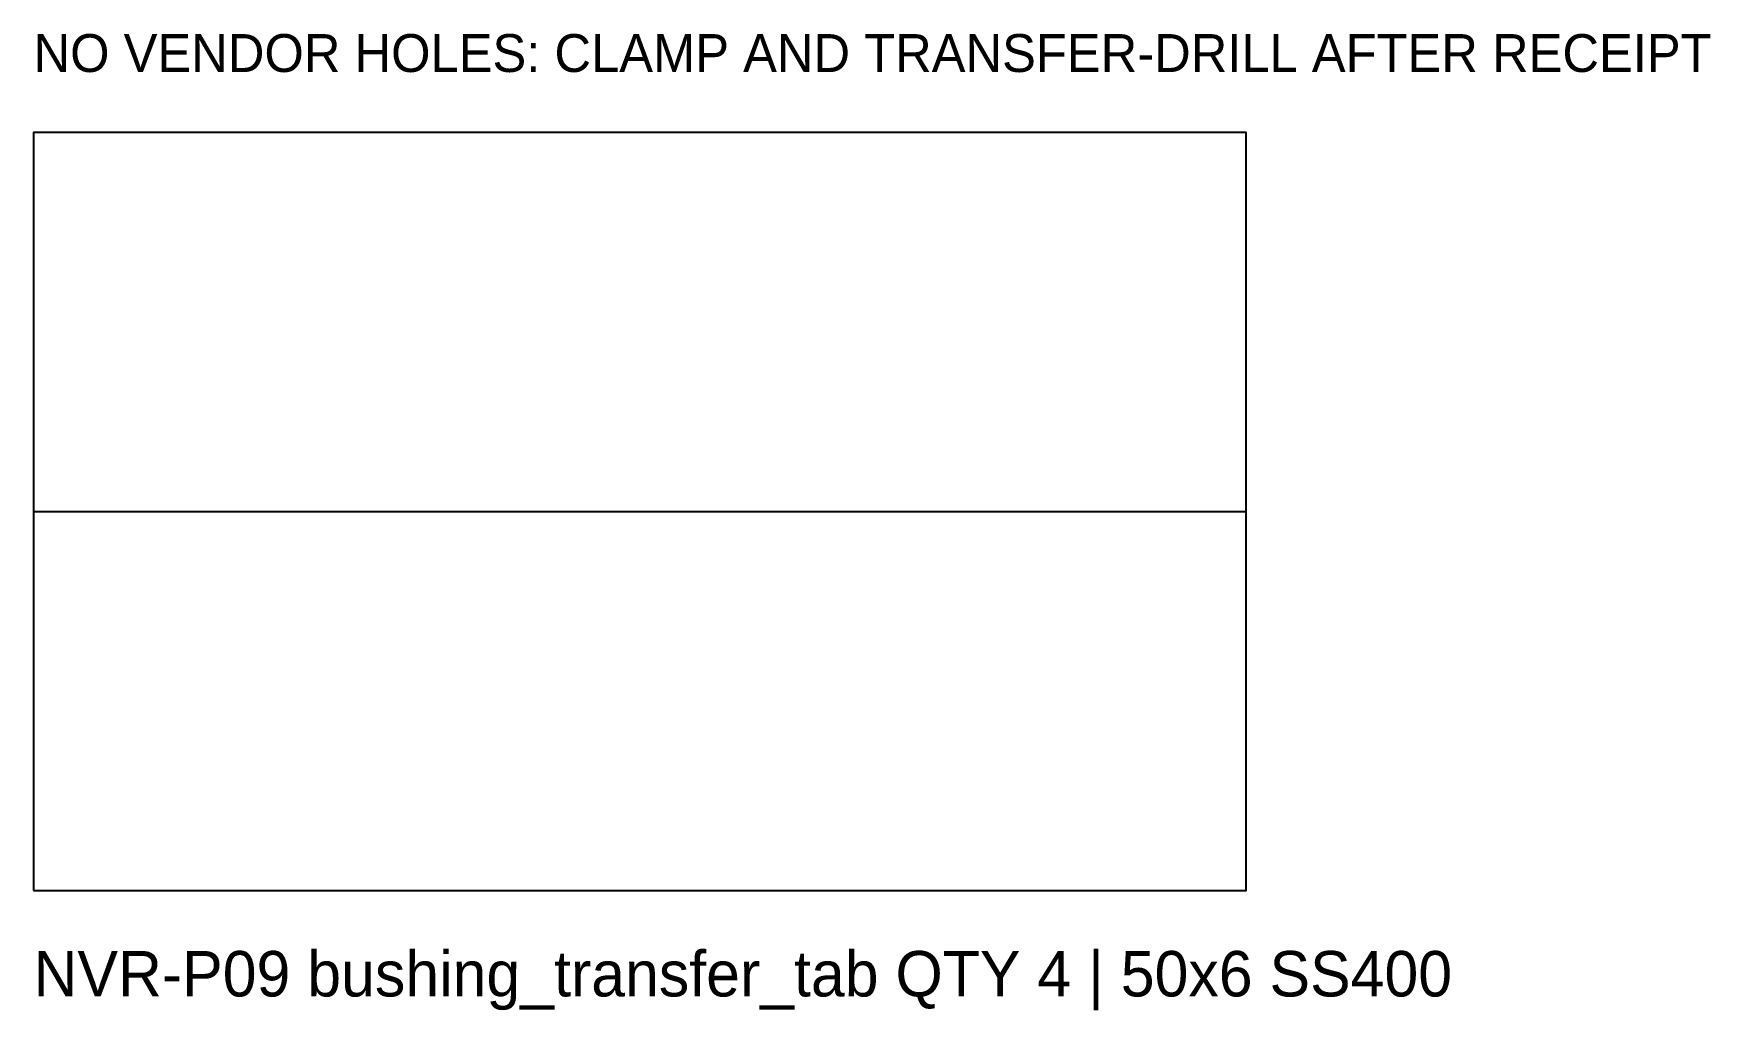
# Model space of a CAD drawing. Header units: millimetres. Extents: x -40 to 71, y -33 to 32.
import ezdxf

# ---------------------------------------------------------------- set-up
doc = ezdxf.new("R2010")
doc.units = ezdxf.units.MM
for name, color, linetype in [('CUT_OUTER', 7, 'Continuous'), ('NOTES', 7, 'Continuous'), ('REFERENCE', 7, 'Continuous')]:
    doc.layers.add(name, color=color, linetype=linetype)

msp = doc.modelspace()

# ---------------------------------------------------------------- linework, layer by layer
at = {"layer": 'CUT_OUTER'}
msp.add_lwpolyline([(-40, -25), (40, -25), (40, 25), (-40, 25)], close=True, dxfattribs=at)
at = {"layer": 'REFERENCE'}
msp.add_line((-40, 0), (40, 0), dxfattribs=at)

# ---------------------------------------------------------------- texts
at = {"layer": 'NOTES'}
for s, height, p in [('NO VENDOR HOLES: CLAMP AND TRANSFER-DRILL AFTER RECEIPT', 2.5, (-40, 29)), ('NVR-P09 bushing_transfer_tab QTY 4 | 50x6 SS400', 3, (-40, -32))]:
    msp.add_text(s, height=height, dxfattribs=at).set_placement(p)

doc.saveas('drawing.dxf')
